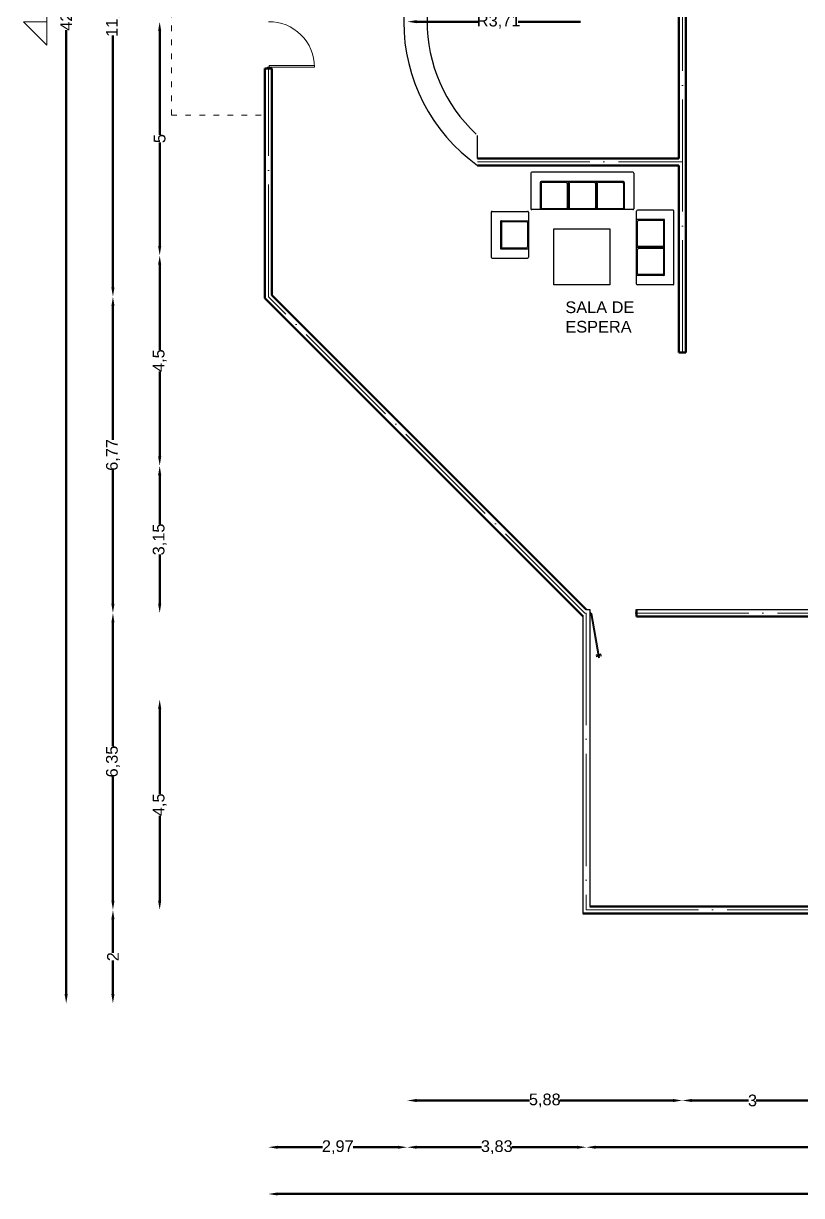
# Model space of a CAD drawing. Header units: millimetres. Extents: x 56 to 645, y 38 to 413.
# Drawn here: x 55.9 to 182.3, y 39.2 to 229.6 of the extents above; entities that cross this region are included whole.
import ezdxf

# ---------------------------------------------------------------- set-up
doc = ezdxf.new("R2010")
doc.units = ezdxf.units.MM
for name, pattern in [('ACAD_ISO03W100', [30, 12, -18]), ('ACAD_ISO04W100', [30, 24, -3, 0, -3]), ('ACAD_ISO05W100', [33, 24, -3, 0, -3, 0, -3])]:
    doc.linetypes.add(name, pattern=pattern)
for name, color, linetype, lineweight in [('canceleria', 3, 'Continuous', 15), ('cotas', 2, 'Continuous', 5), ('ejes', 1, 'ACAD_ISO04W100', 5), ('muros', 5, 'Continuous', 50), ('piso', 5, 'Continuous', 30), ('proyeccion de losa', 5, 'ACAD_ISO03W100', 20), ('simbologia', 2, 'ACAD_ISO05W100', 5), ('ventanas', 4, 'Continuous', 5)]:
    doc.layers.add(name, color=color, linetype=linetype, lineweight=lineweight)
doc.layers.add('muebles', color=6, linetype='Continuous')
doc.styles.get("Standard").update_dxf_attribs({"font": 'arial.ttf'})
doc.dimstyles.new('ISO-25', dxfattribs={"dimtxt": 2.5, "dimasz": 2.5, "dimexe": 1.25, "dimexo": 0.625, "dimtad": 1, "dimtxsty": 'Standard', "dimcen": 2.5, "dimadec": 0, "dimazin": 0, "dimtfac": 1, "dimtmove": 0, "dimatfit": 3, "dimfxl": 1, "dimarcsym": 0})

# ---------------------------------------------------------------- blocks, each defined once
blk = doc.blocks.new('sala espera')
at = {"layer": 'muebles'}
for p, q in [((-0.491, 2.391), (-0.491, 1.631)), ((1.689, 2.411), (-0.471, 2.411)), ((1.709, 2.391), (1.709, 1.631)), ((-0.291, 2.191), (-0.291, 1.611)), ((1.489, 2.211), (-0.271, 2.211)), ((-0.271, 2.171), (-0.271, 1.651)), ((0.269, 2.191), (-0.251, 2.191)), ((0.289, 2.171), (0.289, 1.651)), ((0.309, 2.211), (0.309, 1.611)), ((0.329, 2.171), (0.329, 1.651)), ((0.869, 2.191), (0.349, 2.191)), ((0.889, 2.171), (0.889, 1.651)), ((0.909, 2.211), (0.909, 1.611)), ((0.929, 2.171), (0.929, 1.651)), ((1.469, 2.191), (0.949, 2.191)), ((1.489, 2.171), (1.489, 1.651)), ((1.509, 2.191), (1.509, 1.611)), ((-1.341, 1.554), (-1.341, 0.594)), ((-1.321, 1.574), (-0.561, 1.574)), ((-0.541, 1.554), (-0.541, 0.594)), ((1.689, 1.611), (-0.471, 1.611)), ((0.269, 1.631), (-0.251, 1.631)), ((0.869, 1.631), (0.349, 1.631)), ((1.469, 1.631), (0.949, 1.631)), ((1.771, 0.02), (1.771, 1.58)), ((2.551, 1.6), (1.791, 1.6)), ((2.571, 0.02), (2.571, 1.58)), ((-1.141, 1.354), (-1.141, 0.774)), ((-1.121, 1.374), (-0.541, 1.374)), ((-1.121, 1.334), (-1.121, 0.814)), ((-1.101, 1.354), (-0.581, 1.354)), ((-0.561, 1.334), (-0.561, 0.814)), ((2.371, 1.4), (1.771, 1.4)), ((1.791, 0.84), (1.791, 1.36)), ((2.331, 1.38), (1.811, 1.38)), ((2.351, 0.84), (2.351, 1.36)), ((2.371, 0.22), (2.371, 1.4)), ((-1.141, 0.774), (-0.541, 0.774)), ((-1.101, 0.794), (-0.581, 0.794)), ((2.371, 0.8), (1.771, 0.8)), ((1.791, 0.24), (1.791, 0.76)), ((2.331, 0.82), (1.811, 0.82)), ((2.331, 0.78), (1.811, 0.78)), ((2.351, 0.24), (2.351, 0.76)), ((-1.321, 0.574), (-0.561, 0.574)), ((2.351, 0.2), (1.771, 0.2)), ((2.551, 0), (1.791, 0)), ((2.331, 0.22), (1.811, 0.22))]:
    blk.add_line(p, q, dxfattribs=at)
blk.add_lwpolyline([(0, 1.2), (1.2, 1.2), (1.2, 0), (0, 0)], close=True, dxfattribs=at)
for centre, start, end in [((-0.471, 2.391), 90, 180), ((1.689, 2.391), 0, 90), ((-0.271, 2.191), 90, 180), ((-0.251, 2.171), 90, 180), ((0.269, 2.171), 0, 90), ((0.349, 2.171), 90, 180), ((0.869, 2.171), 0, 90), ((0.949, 2.171), 90, 180), ((1.469, 2.171), 0, 90), ((1.489, 2.191), 0, 90), ((-1.321, 1.554), 90, 180), ((-0.561, 1.554), 0, 90), ((-0.471, 1.631), 180, 270), ((-0.251, 1.651), 180, 270), ((0.269, 1.651), 270, 0), ((0.349, 1.651), 180, 270), ((0.869, 1.651), 270, 0), ((0.949, 1.651), 180, 270), ((1.469, 1.651), 270, 0), ((1.689, 1.631), 270, 0), ((1.791, 1.58), 90, 180), ((2.551, 1.58), 0, 90), ((-1.121, 1.354), 90, 180), ((-1.101, 1.334), 90, 180), ((-0.581, 1.334), 0, 90), ((1.811, 1.36), 90, 180), ((2.331, 1.36), 0, 90), ((-1.101, 0.814), 180, 270), ((-0.581, 0.814), 270, 0), ((1.811, 0.84), 180, 270), ((1.811, 0.76), 90, 180), ((2.331, 0.84), 270, 0), ((2.331, 0.76), 0, 90), ((-1.321, 0.594), 180, 270), ((-0.561, 0.594), 270, 0), ((1.791, 0.02), 180, 270), ((1.811, 0.24), 180, 270), ((2.331, 0.24), 270, 0), ((2.351, 0.22), 270, 0), ((2.551, 0.02), 270, 0)]:
    blk.add_arc(centre, 0.02, start, end, dxfattribs=at)
blk = doc.blocks.new('*D79')
at = {"layer": 'cotas', "color": 0, "lineweight": -2}
for p, q in [((1400.875, 818.713), (1402.208, 818.713)), ((1404.382, 818.713), (1403.049, 818.713))]:
    blk.add_line(p, q, dxfattribs=at)
at = {"layer": 'cotas', "color": 0}
blk.add_solid([(1400.875, 818.746), (1400.875, 818.68), (1400.675, 818.713)], dxfattribs=at)
at = {"layer": 'Defpoints', "color": 0}
for p in [(1400.675, 818.713), (1404.382, 818.713)]:
    blk.add_point(p, dxfattribs=at)
at = {"layer": 'cotas', "color": 0, "insert": (1402.629, 818.713), "char_height": 0.25, "attachment_point": 5}
blk.add_mtext('R3,71', dxfattribs=at)
blk = doc.blocks.new('*D30')
at = {"layer": 'cotas', "color": 0, "lineweight": -2}
for p, q in [((1393.381, 839.513), (1393.381, 818.896)), ((1393.381, 797.913), (1393.381, 818.53))]:
    blk.add_line(p, q, dxfattribs=at)
at = {"layer": 'cotas', "color": 0}
for points in [[(1393.347, 839.513), (1393.414, 839.513), (1393.381, 839.713)], [(1393.347, 797.913), (1393.414, 797.913), (1393.381, 797.713)]]:
    blk.add_solid(points, dxfattribs=at)
at = {"layer": 'Defpoints', "color": 0}
for p in [(1393.381, 839.713), (1393.381, 839.713), (1393.381, 797.713)]:
    blk.add_point(p, dxfattribs=at)
at = {"layer": 'cotas', "color": 0, "insert": (1393.381, 818.713), "char_height": 0.25, "attachment_point": 5, "rotation": 90}
blk.add_mtext('42', dxfattribs=at)
blk = doc.blocks.new('*D31')
at = {"layer": 'cotas', "color": 0, "lineweight": -2}
for p, q in [((1394.381, 805.863), (1394.381, 803.214)), ((1394.381, 799.913), (1394.381, 802.562))]:
    blk.add_line(p, q, dxfattribs=at)
at = {"layer": 'cotas', "color": 0}
for points in [[(1394.347, 805.863), (1394.414, 805.863), (1394.381, 806.063)], [(1394.347, 799.913), (1394.414, 799.913), (1394.381, 799.713)]]:
    blk.add_solid(points, dxfattribs=at)
at = {"layer": 'Defpoints', "color": 0}
for p in [(1394.381, 806.063), (1394.381, 806.063), (1394.381, 799.713)]:
    blk.add_point(p, dxfattribs=at)
at = {"layer": 'cotas', "color": 0, "insert": (1394.381, 802.888), "char_height": 0.25, "attachment_point": 5, "rotation": 90}
blk.add_mtext('6,35', dxfattribs=at)
blk = doc.blocks.new('*D32')
at = {"layer": 'cotas', "color": 0, "lineweight": -2}
for p, q in [((1394.381, 812.63), (1394.381, 809.772)), ((1394.381, 806.263), (1394.381, 809.121))]:
    blk.add_line(p, q, dxfattribs=at)
at = {"layer": 'cotas', "color": 0}
for points in [[(1394.347, 812.63), (1394.414, 812.63), (1394.381, 812.83)], [(1394.347, 806.263), (1394.414, 806.263), (1394.381, 806.063)]]:
    blk.add_solid(points, dxfattribs=at)
at = {"layer": 'Defpoints', "color": 0}
for p in [(1394.381, 812.83), (1394.381, 812.83), (1394.381, 806.063)]:
    blk.add_point(p, dxfattribs=at)
at = {"layer": 'cotas', "color": 0, "insert": (1394.381, 809.446), "char_height": 0.25, "attachment_point": 5, "rotation": 90}
blk.add_mtext('6,77', dxfattribs=at)
blk = doc.blocks.new('*D33')
at = {"layer": 'cotas', "color": 0, "lineweight": -2}
for p, q in [((1394.381, 824.428), (1394.381, 819.042)), ((1394.381, 813.03), (1394.381, 818.415))]:
    blk.add_line(p, q, dxfattribs=at)
at = {"layer": 'cotas', "color": 0}
for points in [[(1394.347, 824.428), (1394.414, 824.428), (1394.381, 824.628)], [(1394.347, 813.03), (1394.414, 813.03), (1394.381, 812.83)]]:
    blk.add_solid(points, dxfattribs=at)
at = {"layer": 'Defpoints', "color": 0}
for p in [(1394.381, 824.628), (1394.381, 824.628), (1394.381, 812.83)]:
    blk.add_point(p, dxfattribs=at)
at = {"layer": 'cotas', "color": 0, "insert": (1394.381, 818.729), "char_height": 0.25, "attachment_point": 5, "rotation": 90}
blk.add_mtext('11,8', dxfattribs=at)
blk = doc.blocks.new('*D40')
at = {"layer": 'cotas', "color": 0, "lineweight": -2}
for p, q in [((1395.381, 818.513), (1395.381, 816.296)), ((1395.381, 813.913), (1395.381, 816.13))]:
    blk.add_line(p, q, dxfattribs=at)
at = {"layer": 'cotas', "color": 0}
for points in [[(1395.347, 818.513), (1395.414, 818.513), (1395.381, 818.713)], [(1395.347, 813.913), (1395.414, 813.913), (1395.381, 813.713)]]:
    blk.add_solid(points, dxfattribs=at)
at = {"layer": 'Defpoints', "color": 0}
for p in [(1395.381, 818.713), (1395.381, 813.713), (1395.381, 813.713)]:
    blk.add_point(p, dxfattribs=at)
at = {"layer": 'cotas', "color": 0, "insert": (1395.381, 816.213), "char_height": 0.25, "attachment_point": 5, "rotation": 90}
blk.add_mtext('5', dxfattribs=at)
blk = doc.blocks.new('*D41')
at = {"layer": 'cotas', "color": 0, "lineweight": -2}
for p, q in [((1395.381, 813.513), (1395.381, 811.697)), ((1395.381, 809.413), (1395.381, 811.23))]:
    blk.add_line(p, q, dxfattribs=at)
at = {"layer": 'cotas', "color": 0}
for points in [[(1395.347, 813.513), (1395.414, 813.513), (1395.381, 813.713)], [(1395.347, 809.413), (1395.414, 809.413), (1395.381, 809.213)]]:
    blk.add_solid(points, dxfattribs=at)
at = {"layer": 'Defpoints', "color": 0}
for p in [(1395.381, 813.713), (1395.381, 809.213), (1395.381, 809.213)]:
    blk.add_point(p, dxfattribs=at)
at = {"layer": 'cotas', "color": 0, "insert": (1395.381, 811.463), "char_height": 0.25, "attachment_point": 5, "rotation": 90}
blk.add_mtext('4,5', dxfattribs=at)
blk = doc.blocks.new('*D42')
at = {"layer": 'cotas', "color": 0, "lineweight": -2}
for p, q in [((1395.381, 809.013), (1395.381, 807.964)), ((1395.381, 806.263), (1395.381, 807.313))]:
    blk.add_line(p, q, dxfattribs=at)
at = {"layer": 'cotas', "color": 0}
for points in [[(1395.347, 809.013), (1395.414, 809.013), (1395.381, 809.213)], [(1395.347, 806.263), (1395.414, 806.263), (1395.381, 806.063)]]:
    blk.add_solid(points, dxfattribs=at)
at = {"layer": 'Defpoints', "color": 0}
for p in [(1395.381, 809.213), (1395.381, 806.063), (1395.381, 806.063)]:
    blk.add_point(p, dxfattribs=at)
at = {"layer": 'cotas', "color": 0, "insert": (1395.381, 807.638), "char_height": 0.25, "attachment_point": 5, "rotation": 90}
blk.add_mtext('3,15', dxfattribs=at)
blk = doc.blocks.new('*D43')
at = {"layer": 'cotas', "color": 0, "lineweight": -2}
for p, q in [((1395.381, 804.013), (1395.381, 802.197)), ((1395.381, 799.913), (1395.381, 801.73))]:
    blk.add_line(p, q, dxfattribs=at)
at = {"layer": 'cotas', "color": 0}
for points in [[(1395.347, 804.013), (1395.414, 804.013), (1395.381, 804.213)], [(1395.347, 799.913), (1395.414, 799.913), (1395.381, 799.713)]]:
    blk.add_solid(points, dxfattribs=at)
at = {"layer": 'Defpoints', "color": 0}
for p in [(1395.381, 804.213), (1395.381, 799.713), (1395.381, 799.713)]:
    blk.add_point(p, dxfattribs=at)
at = {"layer": 'cotas', "color": 0, "insert": (1395.381, 801.963), "char_height": 0.25, "attachment_point": 5, "rotation": 90}
blk.add_mtext('4,5', dxfattribs=at)
blk = doc.blocks.new('*D66')
at = {"layer": 'cotas', "color": 0, "lineweight": -2}
for p, q in [((1394.381, 799.513), (1394.381, 798.796)), ((1394.381, 797.913), (1394.381, 798.63))]:
    blk.add_line(p, q, dxfattribs=at)
at = {"layer": 'cotas', "color": 0}
for points in [[(1394.347, 799.513), (1394.414, 799.513), (1394.381, 799.713)], [(1394.347, 797.913), (1394.414, 797.913), (1394.381, 797.713)]]:
    blk.add_solid(points, dxfattribs=at)
at = {"layer": 'Defpoints', "color": 0}
for p in [(1394.381, 799.713), (1394.381, 797.713), (1394.381, 797.713)]:
    blk.add_point(p, dxfattribs=at)
at = {"layer": 'cotas', "color": 0, "insert": (1394.381, 798.713), "char_height": 0.25, "attachment_point": 5, "rotation": 90}
blk.add_mtext('2', dxfattribs=at)
blk = doc.blocks.new('*D46')
at = {"layer": 'cotas', "color": 0, "lineweight": -2}
for p, q in [((1397.905, 793.638), (1430.913, 793.638)), ((1464.767, 793.638), (1431.758, 793.638))]:
    blk.add_line(p, q, dxfattribs=at)
at = {"layer": 'cotas', "color": 0}
for points in [[(1397.905, 793.671), (1397.905, 793.605), (1397.705, 793.638)], [(1464.767, 793.671), (1464.767, 793.605), (1464.967, 793.638)]]:
    blk.add_solid(points, dxfattribs=at)
at = {"layer": 'Defpoints', "color": 0}
for p in [(1397.705, 793.638), (1464.967, 793.638), (1464.967, 793.638)]:
    blk.add_point(p, dxfattribs=at)
at = {"layer": 'cotas', "color": 0, "insert": (1431.336, 793.638), "char_height": 0.25, "attachment_point": 5}
blk.add_mtext('67,26', dxfattribs=at)
blk = doc.blocks.new('*D47')
at = {"layer": 'cotas', "color": 0, "lineweight": -2}
for p, q in [((1397.905, 794.638), (1398.863, 794.638)), ((1400.475, 794.638), (1399.517, 794.638))]:
    blk.add_line(p, q, dxfattribs=at)
at = {"layer": 'cotas', "color": 0}
for points in [[(1397.905, 794.671), (1397.905, 794.605), (1397.705, 794.638)], [(1400.475, 794.671), (1400.475, 794.605), (1400.675, 794.638)]]:
    blk.add_solid(points, dxfattribs=at)
at = {"layer": 'Defpoints', "color": 0}
for p in [(1397.705, 794.638), (1400.675, 794.638), (1400.675, 794.638)]:
    blk.add_point(p, dxfattribs=at)
at = {"layer": 'cotas', "color": 0, "insert": (1399.19, 794.638), "char_height": 0.25, "attachment_point": 5}
blk.add_mtext('2,97', dxfattribs=at)
blk = doc.blocks.new('*D48')
at = {"layer": 'cotas', "color": 0, "lineweight": -2}
for p, q in [((1404.705, 794.638), (1411.796, 794.638)), ((1419.509, 794.638), (1412.419, 794.638))]:
    blk.add_line(p, q, dxfattribs=at)
at = {"layer": 'cotas', "color": 0}
for points in [[(1404.705, 794.671), (1404.705, 794.605), (1404.505, 794.638)], [(1419.509, 794.671), (1419.509, 794.605), (1419.709, 794.638)]]:
    blk.add_solid(points, dxfattribs=at)
at = {"layer": 'Defpoints', "color": 0}
for p in [(1404.505, 794.638), (1419.709, 794.638), (1419.709, 794.638)]:
    blk.add_point(p, dxfattribs=at)
at = {"layer": 'cotas', "color": 0, "insert": (1412.107, 794.638), "char_height": 0.25, "attachment_point": 5}
blk.add_mtext('15,2', dxfattribs=at)
blk = doc.blocks.new('*D55')
at = {"layer": 'cotas', "color": 0, "lineweight": -2}
for p, q in [((1400.875, 795.638), (1403.292, 795.638)), ((1406.359, 795.638), (1403.942, 795.638))]:
    blk.add_line(p, q, dxfattribs=at)
at = {"layer": 'cotas', "color": 0}
for points in [[(1400.875, 795.671), (1400.875, 795.605), (1400.675, 795.638)], [(1406.359, 795.671), (1406.359, 795.605), (1406.559, 795.638)]]:
    blk.add_solid(points, dxfattribs=at)
at = {"layer": 'Defpoints', "color": 0}
for p in [(1400.675, 795.638), (1406.559, 795.638), (1406.559, 795.638)]:
    blk.add_point(p, dxfattribs=at)
at = {"layer": 'cotas', "color": 0, "insert": (1403.617, 795.638), "char_height": 0.25, "attachment_point": 5}
blk.add_mtext('5,88', dxfattribs=at)
blk = doc.blocks.new('*D56')
at = {"layer": 'cotas', "color": 0, "lineweight": -2}
for p, q in [((1406.759, 795.638), (1407.977, 795.638)), ((1409.359, 795.638), (1408.141, 795.638))]:
    blk.add_line(p, q, dxfattribs=at)
at = {"layer": 'cotas', "color": 0}
for points in [[(1406.759, 795.671), (1406.759, 795.605), (1406.559, 795.638)], [(1409.359, 795.671), (1409.359, 795.605), (1409.559, 795.638)]]:
    blk.add_solid(points, dxfattribs=at)
at = {"layer": 'Defpoints', "color": 0}
for p in [(1406.559, 795.638), (1409.559, 795.638), (1409.559, 795.638)]:
    blk.add_point(p, dxfattribs=at)
at = {"layer": 'cotas', "color": 0, "insert": (1408.059, 795.638), "char_height": 0.25, "attachment_point": 5}
blk.add_mtext('3', dxfattribs=at)
blk = doc.blocks.new('*D61')
at = {"layer": 'cotas', "color": 0, "lineweight": -2}
for p, q in [((1400.875, 794.638), (1402.266, 794.638)), ((1404.305, 794.638), (1402.915, 794.638))]:
    blk.add_line(p, q, dxfattribs=at)
at = {"layer": 'cotas', "color": 0}
for points in [[(1400.875, 794.671), (1400.875, 794.605), (1400.675, 794.638)], [(1404.305, 794.671), (1404.305, 794.605), (1404.505, 794.638)]]:
    blk.add_solid(points, dxfattribs=at)
at = {"layer": 'Defpoints', "color": 0}
for p in [(1400.675, 794.638), (1400.675, 794.638), (1404.505, 794.638)]:
    blk.add_point(p, dxfattribs=at)
at = {"layer": 'cotas', "color": 0, "insert": (1402.59, 794.638), "char_height": 0.25, "attachment_point": 5}
blk.add_mtext('3,83', dxfattribs=at)
blk = doc.blocks.new('auditorio')
at = {"layer": 'canceleria'}
blk.add_line((11.467, 11.47), (11.458, 11.519), dxfattribs=at)
for points in [[(11.28, 12.415), (11.3, 12.415), (11.3, 12.435), (11.28, 12.435)], [(11.3, 12.415), (11.32, 12.418), (11.486, 11.473), (11.467, 11.47), (11.3, 12.415)], [(12.28, 12.415), (12.26, 12.415), (12.26, 12.435), (12.28, 12.435)], [(11.456, 11.529), (11.46, 11.509), (11.445, 11.506), (11.441, 11.531), (11.415, 11.534), (11.422, 11.49), (11.446, 11.501), (11.441, 11.526), (11.456, 11.529)], [(11.476, 11.532), (11.479, 11.512), (11.494, 11.515), (11.49, 11.54), (11.513, 11.551), (11.521, 11.507), (11.495, 11.51), (11.491, 11.535), (11.476, 11.532)]]:
    blk.add_lwpolyline(points, dxfattribs=at)
at = {"layer": 'ejes', "ltscale": 0.1}
for p, q in [((13.259, 18), (13.259, 32.075)), ((4.405, 19.191), (4.405, 24.075)), ((8.88, 22.075), (13.259, 22.075)), ((11.171, 12.425), (4.405, 19.191)), ((11.171, 12.425), (11.205, 12.425)), ((11.205, 12.425), (11.205, 6.075)), ((12.28, 12.425), (26.409, 12.425)), ((11.205, 6.075), (26.409, 6.075))]:
    blk.add_line(p, q, dxfattribs=at)
at = {"layer": 'muebles'}
blk.add_line((8.88, 22.15), (8.88, 22.641), dxfattribs=at)
for radius, start, end in [(3.782, 125.5983, 234.4017), (3.282, 132.1278, 227.1527)]:
    blk.add_arc((11.082, 25.075), radius, start, end, dxfattribs=at)
at = {"layer": 'muros'}
for p, q in [((13.184, 22.15), (13.184, 28)), ((13.334, 18), (13.334, 28)), ((4.33, 19.16), (4.33, 24.075)), ((4.48, 24.075), (4.33, 24.075)), ((4.48, 19.223), (4.48, 24.075)), ((8.88, 22.15), (13.184, 22.15)), ((8.88, 22), (13.184, 22)), ((13.184, 18), (13.184, 22)), ((11.14, 12.35), (4.33, 19.16)), ((11.202, 12.5), (4.48, 19.223)), ((13.184, 18), (13.334, 18)), ((12.28, 12.35), (12.28, 12.5)), ((12.28, 12.35), (26.334, 12.35)), ((16.334, 6.15), (11.28, 6.15)), ((11.13, 6), (26.484, 6))]:
    blk.add_line(p, q, dxfattribs=at)
at = {"layer": 'piso'}
for p, q in [((11.13, 12.35), (11.13, 6)), ((11.202, 12.5), (11.28, 12.5)), ((11.28, 12.5), (11.28, 6.15)), ((12.28, 12.5), (26.484, 12.5))]:
    blk.add_line(p, q, dxfattribs=at)
at = {"layer": 'proyeccion de losa', "linetype": 'ACAD_ISO03W100', "ltscale": 0.01}
for q in [(2.33, 27.075), (4.33, 23.075)]:
    blk.add_line((2.33, 23.075), q, dxfattribs=at)
at = {"layer": 'simbologia'}
blk.add_lwpolyline([(-0.333, 25.075), (-0.833, 25.075), (-0.333, 24.575), (-0.333, 25.736), (-0.218, 25.639), (-0.268, 25.639), (-0.333, 25.736), (-0.398, 25.639), (-0.448, 25.639), (-0.333, 25.736)], dxfattribs=at)
at = {"layer": 'ventanas'}
for p, q in [((4.42, 24.105), (4.39, 24.105)), ((5.39, 24.135), (4.42, 24.135)), ((4.42, 24.105), (4.42, 24.135)), ((5.39, 24.105), (4.42, 24.105)), ((5.39, 24.135), (5.39, 24.105))]:
    blk.add_line(p, q, dxfattribs=at)
blk.add_lwpolyline([(4.42, 24.075), (4.42, 24.105), (4.39, 24.105), (4.39, 24.075)], dxfattribs=at)
blk.add_arc((4.42, 24.105), 0.97, 360, 90.6265, dxfattribs=at)
blk.add_blockref('sala espera', (10.509, 19.444), dxfattribs=at)
at = {"insert": (10.757, 19.092), "char_height": 0.25, "width": 2.07838, "attachment_point": 1}
blk.add_mtext('SALA DE ESPERA', dxfattribs=at)
at = {"layer": 'cotas'}
for p1, p2, picture, middle in [((0.08, 4.075), (0.08, 46.075), '*D30', (0.08, 25.075)), ((1.08, 19.191), (1.08, 30.99), '*D33', (1.08, 25.091)), ((2.08, 25.075), (2.08, 20.075), '*D40', (2.08, 22.575)), ((2.08, 20.075), (2.08, 15.575), '*D41', (2.08, 17.825)), ((1.08, 12.425), (1.08, 19.191), '*D32', (1.08, 15.808)), ((2.08, 15.575), (2.08, 12.425), '*D42', (2.08, 14)), ((1.08, 6.075), (1.08, 12.425), '*D31', (1.08, 9.25)), ((2.08, 10.575), (2.08, 6.075), '*D43', (2.08, 8.325)), ((1.08, 6.075), (1.08, 4.075), '*D66', (1.08, 5.075)), ((7.375, 2), (13.259, 2), '*D55', (10.317, 2)), ((13.259, 2), (16.259, 2), '*D56', (14.759, 2)), ((4.405, 1), (7.375, 1), '*D47', (5.89, 1)), ((11.205, 1), (7.375, 1), '*D61', (9.29, 1)), ((11.205, 1), (26.409, 1), '*D48', (18.807, 1)), ((4.405, 0), (71.666, 0), '*D46', (38.035, 0))]:
    dim = blk.add_aligned_dim(p1=p1, p2=p2, distance=0, dimstyle='ISO-25', dxfattribs=at)
    dim.commit()
    dim.dimension.update_dxf_attribs({"geometry": picture, "text_midpoint": middle, "insert": (-1393.3, -793.638)})
dim = blk.add_radius_dim(center=(11.082, 25.075), mpoint=(7.375, 25.075), dimstyle='ISO-25', dxfattribs=at)
dim.commit()
dim.dimension.update_dxf_attribs({"geometry": '*D79', "text_midpoint": (9.328, 25.075), "insert": (-1393.3, -793.638)})

msp = doc.modelspace()

# ---------------------------------------------------------------- block references
at = {"layer": 'muros', "xscale": 7.596423299999999, "yscale": 7.596423299999999, "zscale": 7.596423299999999}
msp.add_blockref('auditorio', (62.21, 39.41), dxfattribs=at)

doc.saveas('drawing.dxf')
